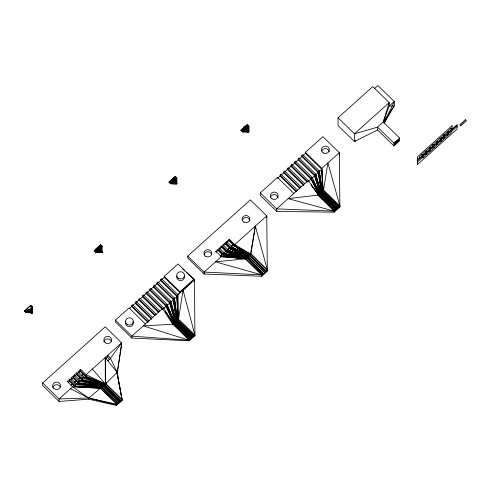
<?xml version="1.0" encoding="UTF-8"?>
<svg xmlns="http://www.w3.org/2000/svg" width="491" height="491" viewBox="0 0 491 491"><rect width="100%" height="100%" fill="white"/><g stroke="black" fill="none" stroke-linecap="round" stroke-linejoin="round"><path stroke-width="0.74" d="M95.248 250.87L95.279 250.52M96.015 250.87C95.794 249.305 94.72 251.638 95.991 250.797M99.114 246.151L100.692 247.789L102.14 246.507L102.183 252.086L100.999 247.532L102.085 246.439L100.495 244.911L99.114 246.151L100.692 247.789M186.592 272.585L193.97 279.275L180.037 292.753L164.221 277.311L164.227 276.341L178.043 263.937L194.485 279.925L194.921 335.691L189.219 340.803L131.858 338.06L115.459 322.053L115.459 320.126L129.035 307.943L145.434 323.956M169.984 182.443L170.592 182.965M26.33 311.533C26.422 309.938 24.74 311.853 26.238 311.454C25.9 310.263 25.084 312.436 26.293 311.625M28.619 310.048L28.361 310.312L28.895 310.343L32.443 306.906L31.995 309.981L32.498 312.663L31.927 313.172L29.147 312.54L26.189 312.773L24.55 310.92L30.804 305.31L32.443 306.906C30.73 308.366 34.609 315.842 30.859 310.975L30.804 308.379L31.995 309.87L32.4 312.718L30.559 311.245L28.171 310.993L28.994 310.251M85.084 377.855L86.128 376.916L86.128 374.688L121.608 342.841L117.153 373.571L122.155 400.374L116.453 405.492L88.65 399.158L59.086 401.466L42.686 385.46L42.686 382.949L105.203 326.834L121.608 342.841L121.608 345.345L117.153 373.571L122.155 400.374M100.999 247.532C101.557 250.379 99.747 251.852 97.015 251.104L101.612 252.54L102.183 252.03L100.545 250.428L100.489 247.986L98.851 246.384L100.391 248.17L100.495 250.465L102.134 252.067L101.655 252.497M183.082 290.156L178.521 319.125L177.552 320.273L172.82 324.238L143.262 325.901L189.219 340.251L194.921 335.132L183.082 290.156L193.97 279.275L180.044 291.777L180.037 292.753L177.951 294.625M175.238 176.398L176.877 178.196L173.685 180.872C176.803 181.492 178.141 186.163 174.728 182.437L175.299 181.928L175.741 179.025L176.938 183.389L176.367 184.039L170.616 183.818L168.978 182.02L175.238 176.398L176.877 178L176.938 183.53M258.174 263.728L249.974 255.725L250.944 253.743L255.345 226.106L267.343 269.755L267.343 271.142L261.642 276.261L204.121 274.021L187.722 258.014L187.722 256.075L250.342 199.862L266.748 215.868L267.343 271.142M100.367 246.212C101.14 244.53 101.097 247.746 100.367 246.04M101.121 246.151L100.379 246.114L101.085 246.237M101.121 246.316L101.128 245.96M248.305 132.054L243.689 130.698C246.237 131.158 248.243 129.931 247.673 127.126L248.876 131.435L248.305 132.054L242.554 131.975L240.909 130.373L247.176 124.499L248.814 126.101L248.777 131.545L248.305 131.944L242.554 131.723L240.909 130.121M323.514 189.992L339.913 205.999L334.211 211.118L288.088 198.652L317.812 195.111L318.782 194.516L323.514 189.992L327.908 162.908L339.913 205.999L339.913 207.073L334.211 212.192L276.685 211.394L260.285 195.381L260.285 192.877L277.476 177.441L293.882 193.454M172.875 180.67L175.201 181.989L172.961 181.713L171.316 180.019L173.059 181.529C178.755 183.155 171.009 180.983 171.782 179.7C173.378 181.339 176.324 183.959 175.741 179.025M259.266 264.796L266.374 271.738L266.889 270.16L250.49 254.154L255.345 226.106M377.542 129.919L393.942 145.925L399.643 140.807L399.643 138.026L383.244 122.026L389.203 102.613L372.804 86.6L338.053 117.797L338.053 125.561L354.453 141.568L377.542 129.919L377.542 127.138L383.244 122.026L394.273 105.823L394.273 101.52L377.874 85.508L374.498 88.546M168.978 182.216L170.696 180.578L172.335 182.271L174.949 182.21L172.335 182.081L171.789 181.645L173.139 180.436M247.851 260.703L246.212 259.107L246.955 257.327L263.87 273.984L264.379 272.413L265.122 272.861L265.864 271.087L266.374 271.738M251.294 261.715L247.464 257.978L248.207 256.204L264.606 272.21M254.185 262.188L248.722 256.854L249.465 255.075L265.864 271.087M248.943 261.771L262.611 275.113L263.354 273.334M383.244 122.026L389.203 106.068L389.203 102.613L354.453 133.804L354.453 141.568L355.594 140.549M384.171 122.848L394.273 101.52L389.203 106.068L394.273 105.823L384.385 122.842M32.449 312.62L28.349 309.557L28.085 309.796L28.631 310.324L30.706 311.11L32.351 312.712L30.767 311.11L28.631 310.551L27.987 309.882L27.723 310.116L28.269 310.901L27.625 310.208L27.361 310.441L27.907 310.975L30.46 311.337L32.148 312.945L30.46 311.337L29.147 312.54L30.559 311.245L28.171 310.901M30.804 308.532L30.638 311.226L28.269 310.877L30.638 311.226L32.277 312.835M24.55 310.92L26.189 312.522C27.686 311.306 35.475 315.142 30.583 311.22L27.999 310.637L28.257 310.404M98.722 388.387L101.023 388.332L101.533 387.319L102.263 387.203L118.675 403.215L119.19 402.197L119.927 402.092L122.155 399.539L117.153 372.46L110.463 358.252L107.793 355.245L107.793 357.749L109.929 359.835M119.927 402.092L103.527 386.079L103.018 385.987L101.054 388.264M99.096 385.41L103.527 386.079L104.043 385.067L104.786 384.956L121.185 400.963M99.648 383.581L104.786 384.956L106.891 382.532M42.686 382.949L59.086 398.962L88.65 398.048L117.423 404.345L117.932 403.326L118.675 403.215M242.628 130.864L242.124 130.33L242.272 131.029M170.635 181.811C171.924 180.94 170.886 183.346 170.61 181.713C171.298 180.584 171.666 182.756 170.641 181.897M95.972 250.263L96.555 250.122L96.543 250.686M31.062 308.305L31.995 309.87L30.289 311.57L31.97 313.049M116.453 405.492L116.907 404.246L100.508 388.24L72.662 386.779L67.193 381.439L69.802 379.101L75.27 384.435L101.533 387.319L117.932 403.326M31.35 307.102L31.013 306.513L30.804 307.151M30.859 311.061L31.995 309.981L31.056 308.692L32.443 306.906M121.608 342.841L110.463 358.252L107.756 361.032M100.409 247.194L99.691 247.047L100.391 246.838M122.155 399.539L105.749 383.532L117.153 372.46L105.24 357.534L105.295 383.937L121.694 399.95M95.328 250.6C96.574 249.974 95.573 252.073 95.248 250.705M27.907 311.202L30.51 311.343L31.995 309.981L30.859 310.975M103.558 386.018L104.73 384.944M26.268 309.533L26.631 309.207M27.257 308.649L26.895 308.974M27.355 308.557L27.717 308.231M24.55 311.171L26.268 309.625M30.804 305.31L27.981 307.998M175.238 176.594L173.489 178.067L175.134 179.669L174.87 179.902L173.127 178.393L174.771 179.994L174.508 180.228L172.764 178.718L174.409 180.32L174.145 180.553L172.402 179.043L174.047 180.737M32.025 313.062L30.332 311.447L27.545 311.527L26.999 310.766L30.436 311.355L27.275 311.288L27.907 310.975M26.999 310.926L27.263 310.533M27.625 310.208L27.361 310.441M28.171 310.742L30.583 311.22L28.269 310.809L27.723 310.275L27.987 309.882M94.235 250.527L95.874 252.129L101.612 252.54L95.874 252.319L94.235 250.717L95.592 249.311C100.864 254.399 92.523 245.463 97.599 250.68C98.936 249.342 93.45 247.176 97.856 250.447M96.58 248.52L98.323 250.029L98.581 249.698M96.942 248.194L98.685 249.704L98.943 249.471L97.402 247.685L101.711 252.478M97.666 247.452L99.403 248.962L100.146 250.784L101.833 252.368L97.666 247.452L99.305 249.146L100.121 250.803L99.765 248.636L98.028 247.219M98.39 246.893L100.127 248.311L100.397 250.557L102.085 252.141M94.235 250.717L100.495 244.911M27.545 311.46L30.332 311.447L27.545 311.3L26.189 312.773M28.533 310.416L30.688 311.128L28.533 310.643L28.631 310.324L30.688 311.128L28.269 310.65M27.907 311.226L27.545 311.552L26.999 310.766M172.537 181.762L172.175 182.087M176.465 183.922L174.728 182.302L172.335 182.081L170.616 183.818M172.151 181.32L172.599 181.903L174.876 182.167L176.594 183.812M171.911 180.504L173.059 181.621L175.023 182.032L173.059 181.529L175.005 182.057L176.668 183.634L175.023 182.032L172.961 181.621L175.078 182.1L173.323 181.363L172.175 180.271M176.84 183.585C176.226 182.124 170.917 180.203 175.152 181.922L173.421 181.271M174.047 180.645L172.335 182.081M99.305 249.054L100.072 250.876L99.041 249.287L95.874 252.319M101.907 252.276C96.396 246.556 103.313 251.742 98.752 246.476M100.502 245.101L102.14 246.697L100.391 248.078L100.495 250.465M98.218 250.023L97.961 250.355L96.218 248.753M100.017 250.895L99.041 249.379L99.305 249.146M99.403 249.054L99.667 248.82L98.028 247.126M100.317 250.655L100.029 248.495L98.39 246.801M100.446 250.539L100.391 248.17M97.015 251.3L100.999 247.722M173.421 181.161L175.299 181.787M240.909 130.373L245.463 126.285M248.403 131.883L245.721 128.875L242.554 131.975M244.076 127.372L246.758 130.287L246.083 128.556L244.438 127.046M248.827 131.471L247.188 129.876L247.065 127.764L245.426 126.07L247.065 127.672L247.083 129.968L246.703 127.991L247.01 130.06L248.575 131.698M242.628 128.673L244.273 130.275L244.53 129.943M244.53 130.041L242.892 128.341L244.635 129.949L244.892 129.618M244.997 129.624L243.352 127.93L244.997 129.624C245.899 128.433 241.13 126.089 245.255 129.391M243.714 127.697L245.359 129.299C246.261 128.108 241.492 125.764 245.617 129.065M246.709 130.305L245.721 128.973L245.979 128.74C239.688 121.332 249.901 133.92 245.979 128.74M245.979 128.642C249.809 133.613 249.729 133.755 246.083 128.648C247.593 127.777 241.959 124.843 246.445 128.323C247.863 132.613 246.009 126.807 244.702 126.813M248.599 131.68L246.936 130.097L246.703 128.09L245.064 126.396L246.703 127.991L247.065 129.986L248.777 131.545M246.807 127.906L247.139 129.949L247.065 127.764M246.813 130.213L246.083 128.648M148.036 322.569L131.637 306.556L131.637 305.605L132.65 304.696L149.055 320.703M151.658 319.316L135.258 303.309L135.258 302.358L136.271 301.443L152.67 317.456M154.733 315.535L138.879 300.056L138.879 299.105L139.892 298.197L156.291 314.203M158.354 312.282L142.5 296.81L142.5 295.858L143.513 294.944L159.913 310.956M162.521 309.569L146.115 293.557L146.115 292.605L147.134 291.697L163.534 307.704L173.274 323.833L189.673 339.84M190.698 338.919L174.299 322.912L166.142 306.316L149.737 290.31L149.737 289.359L150.749 288.444L167.155 304.457L174.526 322.704L190.931 338.716M191.956 337.796L175.557 321.783L169.757 303.07L153.358 287.063L153.358 286.106L154.37 285.197L170.77 301.204L175.784 321.58L192.184 337.587M193.209 336.666L176.809 320.66L173.378 299.817L156.979 283.81L156.979 282.859L157.992 281.951L174.391 297.957L177.036 320.451L193.436 336.464M194.467 335.543L178.061 319.531L176.999 296.57L160.6 280.564L160.6 279.606L161.613 278.698L178.012 294.704L178.521 319.125L194.921 335.132L194.921 335.691M129.55 308.428L131.637 306.556M132.65 305.648L135.258 303.309M138.879 300.056L136.271 302.401L136.271 301.443M140.414 298.681L142.5 296.81M143.513 295.901L146.115 293.557M147.656 292.182L149.737 290.31M150.749 289.402L153.358 287.063M156.979 283.81L154.37 286.149L154.37 285.197M158.513 282.435L160.6 280.564M161.613 279.649L164.221 277.311M295.938 191.533L280.085 176.054L280.085 175.103L281.098 174.195L297.497 190.201M299.559 188.28L283.706 172.807L283.706 171.856L284.719 170.942L301.118 186.954M303.726 185.567L287.327 169.561L287.327 168.603L288.34 167.695L304.739 183.702M307.348 182.314L290.948 166.308L290.948 165.357L291.961 164.448L308.36 180.455L318.272 194.7L334.672 210.707M335.697 209.786L319.297 193.779L310.969 179.068L294.563 163.061L294.563 162.104L295.582 161.195L311.981 177.202L319.524 193.577L335.924 209.583M316.824 182.13L314.584 175.821L298.184 159.808L298.184 158.857L299.197 157.949L315.603 173.955L320.776 192.447L337.176 208.46M338.201 207.54L321.801 191.527L318.205 172.568L301.805 156.561L301.805 155.604L302.818 154.696L319.218 170.708L322.028 191.324L338.434 207.331M339.459 206.41L323.06 190.404L321.826 169.321L305.427 153.309L305.427 152.357L322.906 136.664L339.312 152.67L339.913 207.073M277.476 178.399L280.085 176.054M283.706 172.807L281.098 175.146L281.098 174.195M285.24 171.427L287.327 169.561M288.34 168.646L290.948 166.308M294.563 163.061L291.961 165.399L291.961 164.448M295.582 162.147L298.184 159.808M299.197 158.9L301.805 156.561M303.34 155.181L305.427 153.309M119.19 402.197L102.785 386.19L78.885 381.188L73.423 375.848L70.814 378.193L76.283 383.526L101.533 387.319L75.27 386.663L72.533 383.999L70.968 385.398M74.436 375.977L74.436 374.94L77.038 372.601L82.506 377.941L104.043 385.067L120.442 401.073M92.418 369.042L105.295 383.937L86.128 374.688L80.659 369.355L78.057 371.693L83.519 377.027L104.043 385.067L82.506 380.169L79.775 377.499L78.21 378.899M68.237 382.059L69.802 380.654L69.802 379.101M71.336 379.273L73.423 377.407L73.423 375.848M74.957 376.026L77.038 374.154L77.038 372.601M78.578 372.779L80.659 370.908L80.659 369.355M218.458 248.974L218.458 249.962L215.85 252.3L215.85 251.312L218.458 248.974L223.921 254.307L223.921 255.971L222.877 256.91M225.455 254.596L227.542 252.724L227.542 251.061L222.073 245.721L219.471 248.065L224.939 253.399L224.939 253.957L223.921 254.866L246.728 257.53L263.127 273.542M225.148 243.88L231.163 249.747L231.163 247.808L225.694 242.474L223.092 244.813L228.554 250.152L228.554 251.134M226.707 242.554L226.707 241.566L229.315 239.221L234.784 244.561L250.49 254.154L234.784 246.224L233.145 244.622L231.058 246.494M219.471 249.047L222.073 246.709L222.073 245.721M223.092 245.801L225.694 243.462L225.694 242.474M227.229 242.081L229.315 240.209L229.315 239.221M74.589 382.151L76.154 380.746L78.885 383.416L102.275 387.209L98.452 386.994M81.831 375.652L83.396 374.246L86.128 376.916L104.786 384.956M71.49 385.208L72.533 383.999M74.589 382.428L76.154 380.746M78.732 378.714L79.775 377.499M82.353 375.462L83.396 374.246M105.749 358.626L107.793 356.797M220.195 256.241L222.282 254.369L223.921 255.971L241.756 258.475M223.816 252.994L225.903 251.122L227.542 252.724L247.464 257.978L246.955 257.327L224.939 253.957L246.728 257.53L223.921 255.971M227.437 249.741L229.524 247.869L231.163 249.471L248.722 256.854L248.207 256.204L228.554 250.705L227.542 251.613L247.98 256.406L264.379 272.413M77.842 384.349L78.885 383.416L102.785 386.19L79.904 380.28L74.436 374.94M220.717 256.05L222.282 254.369M223.816 253.27L225.903 251.122M228.481 249.084L229.524 247.869M231.58 246.304L233.145 244.622M163.534 307.704L131.858 336.139L131.858 338.06M167.155 304.457L166.142 305.365L166.142 306.316L173.789 323.649L190.189 339.655M194.485 281.846L194.485 279.925L176.999 295.619L177.552 320.273L193.951 336.28M223.921 254.307L224.939 253.399M227.542 251.061L228.554 250.152M231.163 247.808L232.175 246.899L226.707 241.566M163.534 308.661L166.142 306.316M153.358 286.106L169.757 302.118L169.757 303.07L167.155 305.408L175.041 322.526L191.441 338.532M156.979 282.859L173.378 298.866L173.378 299.817L170.77 302.161L175.784 321.58M176.999 296.57L174.391 298.909L177.036 320.451M236.68 247.654L249.974 255.725L249.465 255.075L232.175 247.458L231.163 248.366L249.232 255.283L265.637 271.29M229.076 251.343L231.163 249.471L249.232 255.283L232.175 247.458M232.697 248.096L234.784 246.224L234.784 244.561L266.748 215.868L266.748 217.808M308.36 180.455L276.685 208.884L276.685 211.394M311.981 177.202L310.969 178.116L310.969 179.068L318.782 194.516L335.181 210.529M336.433 209.399L320.034 193.393L314.584 175.821L314.584 174.864L315.603 173.955L320.776 192.447M308.36 181.406L310.969 179.068M311.981 178.159L314.584 175.821M301.805 155.604L318.205 171.617L318.205 172.568L315.603 174.906L321.292 192.269L337.691 208.276M305.427 152.357L321.826 168.364L321.826 169.321L319.218 171.66L322.028 191.324M393.942 145.925L393.942 143.145L399.643 138.026M187.722 256.075L204.121 272.082L261.642 274.874L262.102 274.463L262.611 275.113M266.889 270.16L267.343 269.755L250.944 253.743M417.332 159.422L419.504 157.476M422.113 155.131L423.125 154.223M425.734 151.885L426.747 150.976M429.355 148.638L430.368 147.723M432.97 145.385L433.989 144.477M436.591 142.138L437.604 141.224M440.212 138.885L441.225 137.977M443.833 135.639L444.846 134.724M447.454 132.386L448.467 131.478M451.076 129.139L452.088 128.231M417.332 160.79L457.152 125.045M417.332 162.177L423.125 156.979M425.734 154.64L426.747 153.726M429.355 151.388L430.368 150.479M432.97 148.141L433.989 147.226M436.591 144.888L437.604 143.98M440.212 141.641L441.225 140.727M443.833 138.388L444.846 137.48M447.454 135.142L448.467 134.233M451.076 131.889L457.152 126.433M88.65 399.158L88.65 398.048L100.508 388.24L117.423 404.345M102.14 246.507L100.502 245.003M193.896 280.306L194.485 279.925M175.575 178.258L175.146 178.073M175.575 178.423C174.784 177.558 175.477 179.068 174.458 178.485M172.335 182.247L174.827 182.327M239.602 258.419L245.696 258.45L262.102 274.463M239.602 258.248L245.696 258.45L246.212 259.107M334.211 212.192L334.211 211.118L276.685 208.884L260.285 192.877M28.466 311.257L30.436 311.355L27.809 311.067M101.533 387.319L75.27 385.987L69.802 380.654M28.546 311.233L30.46 311.337L28.546 311.184M98.765 386.951L101.76 387.111L118.159 403.123M75.27 386.663L101.023 388.332M174.876 182.167L172.599 182.014L174.9 182.149L172.697 181.922L170.96 180.344L172.697 181.946M189.219 340.803L189.219 340.251L131.858 336.139L115.459 320.126M98.765 386.871L101.76 387.111L76.283 383.526L75.27 384.435L75.27 386.945M246.728 257.53L223.921 255.295L218.458 249.962M241.64 256.781L246.955 257.327L238.601 256.21M30.559 311.245L28.171 310.969L30.51 311.343M173.452 182.038L174.949 182.21L172.961 181.688L175.005 182.057L172.961 181.578M227.64 256.725L229.868 257.008M231.353 257.198L233.581 257.487M235.066 257.677L238.037 258.057M239.528 258.248L241.756 258.53M228.732 254.89L230.248 255.099M231.77 255.302L234.047 255.602M235.563 255.805L237.085 256.007M102.785 386.19L78.885 382.741L73.423 377.407M99.286 385.423L103.018 385.987L119.417 401.994M172.697 181.811L174.9 182.149M227.542 252.724L247.98 256.406L228.554 250.705M97.795 385.048L103.018 385.987L79.904 380.28L78.885 381.188L78.885 383.692L72.877 377.825M247.98 256.406L227.542 252.049L222.073 246.709M242.382 254.903L248.207 256.204L233.648 252.448M27.33 311.497L31.927 313.117M70.489 388.725L88.65 398.048L116.453 404.934M173.059 181.596L175.078 182.1M230.494 253.737L247.464 257.978M230.009 251.515L232.194 252.073M104.043 385.067L82.506 379.494L77.038 374.154M99.98 383.698L104.27 384.858L120.669 400.871M261.642 276.261L261.642 274.874L215.524 261.85L245.242 258.861L245.696 258.45L221.318 256.646L215.85 251.312M103.527 386.079L82.506 380.169L82.506 377.941L83.519 377.027L104.27 384.858L99.98 383.563M28.631 310.484L30.706 311.11M249.232 255.283L231.163 248.796L225.694 243.462M29.521 309.526L30.81 311.018L29.534 310.551L30.767 311.11L28.631 310.324M86.128 376.916L105.295 383.937L86.128 376.241L80.659 370.908M241.167 251.951L243.241 252.73M244.622 253.252L249.465 255.075L232.175 247.887L232.175 246.899M173.323 181.253L175.127 181.94M29.534 310.502L30.81 311.018M232.568 250.318L248.722 256.854M173.421 181.204L175.152 181.922M175.256 181.83L172.04 179.368L173.783 180.97M250.49 254.154L234.784 245.549L229.315 240.209M173.685 181.062L175.201 181.989L173.685 180.872M234.784 246.224L249.974 255.725M27.545 311.3L29.147 312.429M88.65 398.048L72.662 386.779L59.086 398.962L59.086 401.466M182.621 268.982L184.892 271.044M393.942 143.145L377.542 127.138L354.453 133.804L338.053 117.797M298.184 158.857L314.584 174.864L320.549 192.656L336.949 208.663M294.563 162.104L310.969 178.116L319.297 193.779M321.801 191.527L318.205 171.617L319.218 170.708L322.544 191.14L338.943 207.147M290.948 165.357L307.348 181.363M248.876 131.539L248.814 126.353L247.176 124.499M317.812 195.111L334.211 211.118M246.807 127.998L245.162 126.396M287.327 168.603L303.726 184.616M247.231 129.833L248.876 131.435M246.666 130.342L248.305 131.944M244.892 129.716L243.254 128.114M283.706 171.856L300.105 187.863M280.085 175.103L296.484 191.116M255.829 263.79L265.122 272.861M252.386 262.783L263.87 273.984M168.978 182.02L170.616 183.622L176.367 183.898L171.758 182.597L174.728 182.437M228.769 240.633L234.784 246.5M261.642 274.874L245.242 258.861L221.318 256.646L204.121 272.082L204.121 274.021M220.981 246.599L226.995 252.466M217.912 250.379L223.921 256.247M164.227 276.341L180.62 292.366M160.6 279.606L176.999 295.619L178.061 319.531M149.737 289.359L166.142 305.365L174.299 322.912M175.557 321.783L169.757 302.118L170.77 301.204L176.294 321.396L192.699 337.403M146.115 292.605L162.521 308.618L172.82 324.238L189.219 340.251M100.127 248.403L98.488 246.709M99.765 248.728L98.126 247.034M100.029 248.495L100.373 250.582L102.011 252.184M98.943 249.471L97.304 247.777M98.685 249.704L97.04 248.01M101.612 252.54L98.943 249.379M96.942 248.102L98.581 249.796M98.323 250.029L96.678 248.336M96.58 248.428L98.218 250.122M97.494 250.772L95.855 249.072M97.236 251.005L95.592 249.311M142.5 295.858L158.9 311.865M138.879 299.105L155.279 315.112M135.258 302.358L151.658 318.364M131.637 305.605L148.036 321.611M30.804 305.555L32.443 307.157M28.895 310.251L28.349 309.557M27.987 310.042L28.533 310.643M27.625 310.367L28.171 310.993M27.263 310.693L27.809 311.226M79.567 370.791L85.581 376.658M76.492 374.572L82.506 380.445M69.256 381.071L74.718 386.411M311.202 184.984L318.782 194.516M311.061 185.033L313.767 188.654M314.67 189.864L318.272 194.7M175.152 178.165C173.433 178.742 176.14 178.331 174.428 178.589M165.24 311.159L173.789 323.649M165.154 311.19L165.97 312.454M167.185 314.35L173.274 323.833M313.031 180.148L320.034 193.393L314.584 174.864M312.963 180.166L315.259 184.862M315.916 186.199L319.524 193.577M168.039 307.483L174.526 322.704M319.801 190.551L320.549 192.656M246.341 128.415L246.887 130.17L246.445 128.323M99.667 248.82L100.244 250.692L99.667 248.728M169.757 303.07L175.041 322.526M246.703 128.09L247.065 129.986M318.205 172.568L321.292 192.269M176.809 320.66L173.378 298.866L174.391 297.957L177.552 320.273M100.029 248.403L100.373 250.582M173.378 299.817L176.294 321.396M323.06 190.404L321.826 168.364L339.312 152.67L339.312 155.181M247.188 129.876L247.065 127.672L248.814 126.353M321.826 169.321L322.544 191.14M105.24 357.534L105.749 383.532M244.635 129.949L242.99 128.347M204.041 254.927A3.873 3.621 0 0 1 211.713 254.676M242.339 219.9A3.873 3.621 0 0 1 249.802 220.355M133.006 321.703A3.873 3.621 0 0 1 129.428 326.705A3.873 3.621 0 0 1 125.856 321.697M52.721 387.595A3.946 3.695 0 0 1 60.338 387.184M103.889 341.859A3.873 3.621 0 0 1 111.334 341.202M184.352 276.132A3.873 3.621 0 0 1 180.535 280.631A3.873 3.621 0 0 1 176.877 276.01M321.679 151.068A3.946 3.695 0 0 1 329.289 151.609M270.449 197.075A3.946 3.695 0 0 1 278.059 197.554M397.084 141.42L397.649 140.923L397.102 141.371M30.669 306.562C31.289 307.906 31.712 305.476 30.669 306.562M398.226 140.954L398.79 140.457L398.244 140.899M398.226 140.395L398.772 139.88L398.226 140.395M394.807 144.016L395.353 143.507L394.807 144.016M398.226 139.831L398.79 139.346L398.226 139.831M395.949 142.985L396.501 142.482L395.949 142.985M397.09 140.849L397.642 140.352L397.09 140.849M397.09 142.513L397.642 142.022L397.09 142.513M241.928 130.287C242.321 131.741 243.162 129.354 241.928 130.287M247.053 125.69C247.433 127.138 248.293 124.763 247.053 125.69M247.053 125.941C247.433 127.39 248.293 125.015 247.053 125.941M395.955 141.862L396.501 141.377L395.955 141.862M397.09 141.948L397.642 141.463L397.09 141.948M395.955 142.421L396.501 141.936L395.985 142.359M398.232 141.482L398.784 140.997L398.232 141.482M394.819 142.875L395.365 142.402L394.819 142.875M394.819 143.427L395.365 142.961L394.819 143.427M395.961 143.513L396.489 143.034L395.961 143.513M394.819 144.532L395.365 144.078L394.819 144.532M452.088 125.721L417.332 156.917L417.332 164.681L457.152 128.937L457.152 124.634L452.088 129.182L452.088 125.721M422.113 154.18L419.504 156.519L419.504 158.427L422.113 156.089L422.113 154.18M425.734 150.933L423.125 153.272L423.125 155.174L425.734 152.836L425.734 150.933M429.355 147.681L426.747 150.019L426.747 151.928L429.355 149.589L429.355 147.681M432.97 144.434L430.368 146.772L430.368 148.681L432.97 146.336L432.97 144.434M436.591 141.181L433.989 143.525L433.989 145.428L436.591 143.09L436.591 141.181M440.212 137.934L437.604 140.273L437.604 142.181L440.212 139.837L440.212 137.934M443.833 134.681L441.225 137.026L441.225 138.928L443.833 136.59L443.833 134.681M447.454 131.435L444.846 133.773L444.846 135.682L447.454 133.343L447.454 131.435M451.076 128.188L448.467 130.526L448.467 132.429L451.076 130.09L451.076 128.188M425.734 153.683L423.125 156.021L423.125 157.93L425.734 155.592L425.734 153.683M429.355 150.436L426.747 152.775L426.747 154.683L429.355 152.339L429.355 150.436M432.97 147.183L430.368 149.528L430.368 151.431L432.97 149.092L432.97 147.183M436.591 143.937L433.989 146.275L433.989 148.184L436.591 145.839L436.591 143.937M440.212 140.684L437.604 143.028L437.604 144.931L440.212 142.593L440.212 140.684M443.833 137.437L441.225 139.775L441.225 141.684L443.833 139.346L443.833 137.437M447.454 134.19L444.846 136.529L444.846 138.431L447.454 136.093L447.454 134.19M451.076 130.937L448.467 133.276L448.467 135.185L451.076 132.846L451.076 130.937M465.358 119.724L459.656 124.843L460.748 125.905L461.436 125.291L461.172 124.505L462.006 124.782L462.688 124.168L462.424 123.376L463.258 123.658L463.94 123.045L463.682 122.253L464.511 122.529L465.198 121.915L464.934 121.13L465.769 121.406L466.45 120.792L465.358 119.724M100.508 388.24L98.249 388.301L100.508 388.24M323.182 152.836A3.946 3.695 0 0 0 329.344 150.062A3.946 3.695 0 0 0 323.698 146.453A3.946 3.695 0 0 0 323.182 152.836M271.983 198.837A3.946 3.695 0 0 0 278.127 196.013A3.946 3.695 0 0 0 272.45 192.447A3.946 3.695 0 0 0 271.983 198.837M53.961 388.602A3.946 3.695 0 0 0 60.454 386.589A3.946 3.695 0 0 0 55.348 382.329A3.946 3.695 0 0 0 53.961 388.602M178.607 278.446A3.873 3.621 0 0 0 184.469 275.402A3.873 3.621 0 0 0 178.724 272.174A3.873 3.621 0 0 0 178.607 278.446M127.071 324.293A3.873 3.621 0 0 0 133.27 321.893A3.873 3.621 0 0 0 127.955 318.07A3.873 3.621 0 0 0 127.071 324.293M105.24 342.743A3.873 3.621 0 0 0 111.518 340.558A3.873 3.621 0 0 0 106.357 336.556A3.873 3.621 0 0 0 105.24 342.743M243.855 222.141A3.873 3.621 0 0 0 249.864 219.367A3.873 3.621 0 0 0 244.291 215.88A3.873 3.621 0 0 0 243.855 222.141M205.649 256.277A3.873 3.621 0 0 0 211.744 253.675A3.873 3.621 0 0 0 206.288 250.036A3.873 3.621 0 0 0 205.649 256.277"/></g></svg>
